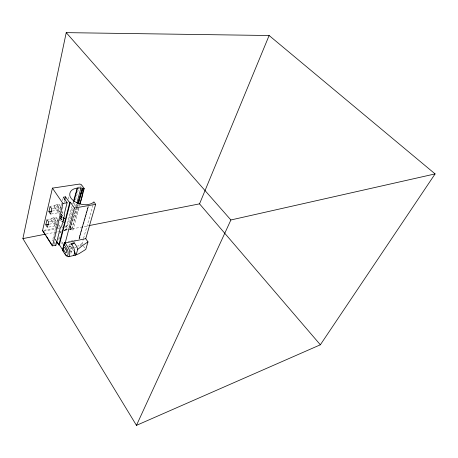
<?xml version="1.0" encoding="UTF-8"?>
<svg xmlns="http://www.w3.org/2000/svg" width="458" height="458" viewBox="0 0 458 458"><rect width="100%" height="100%" fill="white"/><g stroke="black" fill="none" stroke-linecap="round" stroke-linejoin="round"><path stroke-width="0.34" stroke-dasharray="2.29 1.72" d="M79.829 236.992L79.343 237.067L79.068 239.368L88.194 206.873M57.336 221.231L52.796 239.511L51.903 239.654L52.613 240.759M61.756 203.398L60.393 208.9L60.748 209.592M62.437 200.65L62.946 198.589M56.094 240.851L54.949 239.076L57.376 229.384M57.548 228.691L63.273 205.854M64.143 202.39L64.664 200.318M68.276 199.133L68.975 196.385M66.565 229.716L72.645 206.501M73.36 203.77L73.715 202.402M69.57 222.743L73.211 208.917M74.122 205.465L74.849 202.699M75.581 199.934L78.312 189.566M78.495 188.873L79.583 184.729M75.541 206.575L76.268 203.833M80.642 187.368L81.186 185.307M75.295 209.134L69.862 229.561A13.07 8.616 13.2 0 1 72.616 229.968L73.034 230.002L78.805 208.653M76.022 206.409L76.744 203.69M77.585 207.291L71.568 229.733L78.799 206.999M77.768 206.61L78.318 204.571M88.405 206.472L79.28 238.956L78.85 239.053L87.97 206.558L79.411 237.055L80.041 237.988L79.343 237.067M63.868 230.391L65.276 229.956L72.541 204.566M72.742 203.879L73.332 201.823M82.285 244.286L82.085 243.398L83.385 238.876M83.568 238.229L93.947 201.949M76.663 207.193L69.862 229.561L76.331 208.55M76.538 207.875L77.557 204.486M76.87 206.518L77.488 204.48M79.011 206.329L79.44 204.995M59.672 233.752L59.826 233.454M60.359 232.767L61.258 231.885M52.264 211.069L58.321 210.016L60.685 207.228L59.425 204.783L51.468 206.123M49.275 224.197L55.532 223.023L57.851 220.292L56.517 217.808L48.399 219.285M82.085 243.398L80.31 244.864L77.694 245.986M70.572 243.874L68.643 245.27L70.561 244.858M54.949 239.076L56.271 240.771M70.624 251.843L71.94 251.551M70.131 248.648L72.043 248.236L73.944 251.116M68.711 246.393L70.028 246.106M68.168 241.647L70.211 241.223M70.893 241.08L72.937 240.65M73.618 240.507L75.662 240.078M46.035 234.061L58.647 231.582M59.351 231.445L61.452 231.027M64.257 230.477L67.761 229.79M68.465 229.647L88.091 225.788M43.945 230.294L59.849 227.237M65.385 226.172L68.843 225.508M43.939 231.135L57.061 228.599M57.754 228.462L63.971 227.265M64.658 227.128L68.803 226.326M48.8 227.071L55.762 225.748M65.276 229.956L68.185 229.555M49.349 221.901L58.16 220.275M51.216 214.029L59.305 212.598M52.47 208.728L60.439 207.359M66.467 229.704L66.788 229.67M70.028 229.567L73.034 230.002M71.19 246.375L67.801 245.602M63.301 243.37L61.023 241.343M59.425 204.783L61.103 207.245M57.353 204.743A1.878 1.191 -31.5 0 1 55.389 207.062A1.878 1.191 -31.5 0 1 54.433 205.23A1.878 1.191 -31.5 0 1 57.353 204.743L58.807 206.884A1.884 1.191 -31.6 0 1 56.832 209.209A1.884 1.191 -31.6 0 1 55.882 207.382A1.884 1.191 -31.6 0 1 58.807 206.884M61.876 211.413L62.574 212.449M70.257 226.47L72.616 229.968M83.442 246.003L84.988 248.293M61.212 213.966L63.078 216.737M58.321 210.016L59.649 211.985M61.149 214.167L63.015 216.937M61.097 214.418L62.964 217.189M61.183 216.079L62.299 217.739M60.754 215.798L62.242 218.014M60.685 215.999L62.551 218.769M60.639 216.245L62.5 219.016M54.096 206.621L55.544 208.774M57.204 211.241L59.294 214.355M60.353 217.35L62.58 220.67M60.296 217.619L62.156 220.384M60.233 217.825L62.088 220.596M60.187 218.065L61.67 220.281M60.267 219.72L61.75 221.935M56.517 217.808L57.828 219.783M54.147 217.934A1.855 1.151 -31.1 0 1 52.212 220.206A1.855 1.151 -31.1 0 1 51.262 218.455A1.855 1.151 -31.1 0 1 54.147 217.934L55.567 220.075A1.861 1.145 -31.2 0 1 53.626 222.353A1.861 1.145 -31.2 0 1 52.681 220.607A1.861 1.145 -31.2 0 1 55.567 220.075M58.567 224.609L59.254 225.639M55.532 223.023L56.832 224.993M50.935 219.8L52.349 221.953M53.975 224.426L56.019 227.534M70.429 249.954L71.133 251.03A1.964 0.882 77.9 0 0 72.393 250.967A1.964 0.882 77.9 0 0 71.9 248.236L70.835 246.622A1.964 0.882 78 0 0 69.828 246.227A1.964 0.882 78 0 0 69.542 247.904M70.314 251.161L72.513 254.511M54.25 241.772L55.344 243.467L55.762 245.15M54.038 242.98L55.464 245.196M59.54 239.065L58.956 236.717M71.975 247.017L72.043 248.236M70.074 249.415A1.964 0.882 78 0 1 69.799 248.877M81.724 244.807A13.07 8.616 13.2 0 1 77.877 246.788M76.297 247.143A13.07 8.616 13.2 0 1 74.614 247.337M72.856 247.354A13.07 8.616 13.2 0 1 69.278 246.873M62.809 244.051A13.07 8.616 13.2 0 1 61.521 243.032M58.87 239.54A13.07 8.616 13.2 0 1 58.447 238.309M59.941 232.675A13.07 8.616 13.2 0 1 60.92 231.805M63.891 230.288A13.07 8.616 13.2 0 1 67.572 229.595M56.655 224.099A1.866 1.145 -31.3 0 1 54.096 224.58A1.866 1.145 -31.3 0 1 55.04 222.474A1.866 1.145 -31.3 0 1 57.267 222.731M58.258 225.21A1.872 1.139 -31.4 0 1 59.328 226.149A1.872 1.139 -31.4 0 1 57.891 227.735M56.139 227.695A1.872 1.139 -31.4 0 1 56.048 226.67M60.13 210.732A1.889 1.185 -31.7 0 1 57.427 211.504A1.889 1.185 -31.7 0 1 58.195 209.295A1.889 1.185 -31.7 0 1 60.542 209.546M61.841 211.997A1.901 1.179 -31.8 0 1 62.626 213.096A1.901 1.179 -31.8 0 1 61.189 214.596M59.58 214.653A1.901 1.179 -31.8 0 1 59.46 213.21"/><path stroke-width="0.69" d="M73.246 255.627L74.007 255.014L74.648 252.535A5.364 2.416 77.9 0 0 73.08 246.576L71.053 243.519L74.265 242.837L76.291 245.877A5.347 2.427 77.9 0 1 77.671 249.461L76.223 254.574L75.347 255.152L68.339 256.732M75.347 255.152L79.068 253.646L85.766 249.438L87.97 241.91L85.749 238.664L95.67 204.325L93.947 201.949L91.852 203.484L88.537 204.52A13.139 7.975 14.6 0 1 69.753 195.297C69.078 188.393 78.352 187.036 83.419 188.398L81.782 197.638L79.652 204.325M22.9 238.612L66.227 32.638L269.121 35.512L435.1 173.908L320.354 344.788L136.461 425.362L22.9 238.612L45.331 234.198M62.523 220.939L63.152 222.496L62.488 223.046L61.761 225.909L60.416 227.477L55.933 245.15L52.349 245.906L42.56 230.563L52.43 188.129L79.766 184.036L81.369 184.626L84.232 188.564L80.104 203.833M45.8 224.844L47.048 219.531L48.674 222.027L47.409 227.34L45.8 224.844L48.577 224.323M48.897 211.653L50.145 206.346L51.806 208.837L50.546 214.144L48.897 211.653L51.588 211.184M52.43 188.129L62.941 203.461L52.533 245.814L46.218 235.922M64.836 199.625L65.528 196.854L63.29 197.215L67.12 202.757L64.149 214.441L64.504 215.134L63.759 218.048L64.2 218.397L63.416 219.399L63.731 220.229L62.832 221.706L63.267 222.05M70.372 202.213L59.38 244.824L58.864 244.853L69.816 202.304L70.372 202.213L74.425 208.035L65.173 242.992L85.749 238.664M73.893 201.72L77.471 188.066M63.977 244.257L62.408 250.211L65.294 254.671A4.202 1.861 77.9 0 0 67.956 254.556A4.202 1.861 77.9 0 0 66.891 248.717L63.977 244.257L64.761 242.362L68.213 247.623A5.393 2.393 77.9 0 1 69.576 255.129A5.393 2.393 77.9 0 1 66.147 255.272L65.013 253.52M62.74 250.016L64.761 242.362M76.927 203.009L80.911 188.026M78.495 203.89L82.692 188.249M73.526 201.136L77.259 188.095M77.757 203.804L82.434 188.215L77.694 203.804M88.789 225.651L199.545 203.862L269.121 35.512M136.461 425.362L230.884 219.977L435.1 173.908M74.322 253.257L74.637 252.782M77.671 249.461L82.097 245.831L87.97 241.91M71.837 244.589L74.265 242.837M74.425 208.035L95.67 204.325M62.941 203.461L67.12 202.757M55.464 245.196L55.933 245.15M83.419 188.398L84.232 188.564M69.816 202.304L68.815 201.589L65.528 196.854M42.56 230.563L45.479 234.759M66.227 32.638L230.884 219.977M199.545 203.862L320.354 344.788M58.864 244.853L56.477 241.44M63.456 217.292L64.2 218.397M63.336 217.739L64.086 218.85M62.986 219.119L63.731 220.229M74.322 251.694L76.223 254.574M59.38 244.824L63.496 251.184M57.038 241.956L58.95 244.916M65.963 249.524L64.904 247.898A1.975 0.87 78 0 0 63.662 247.967A1.975 0.87 78 0 0 64.16 250.709L65.213 252.335A1.981 0.876 77.9 0 0 66.462 252.272A1.981 0.876 77.9 0 0 65.963 249.524"/></g></svg>
